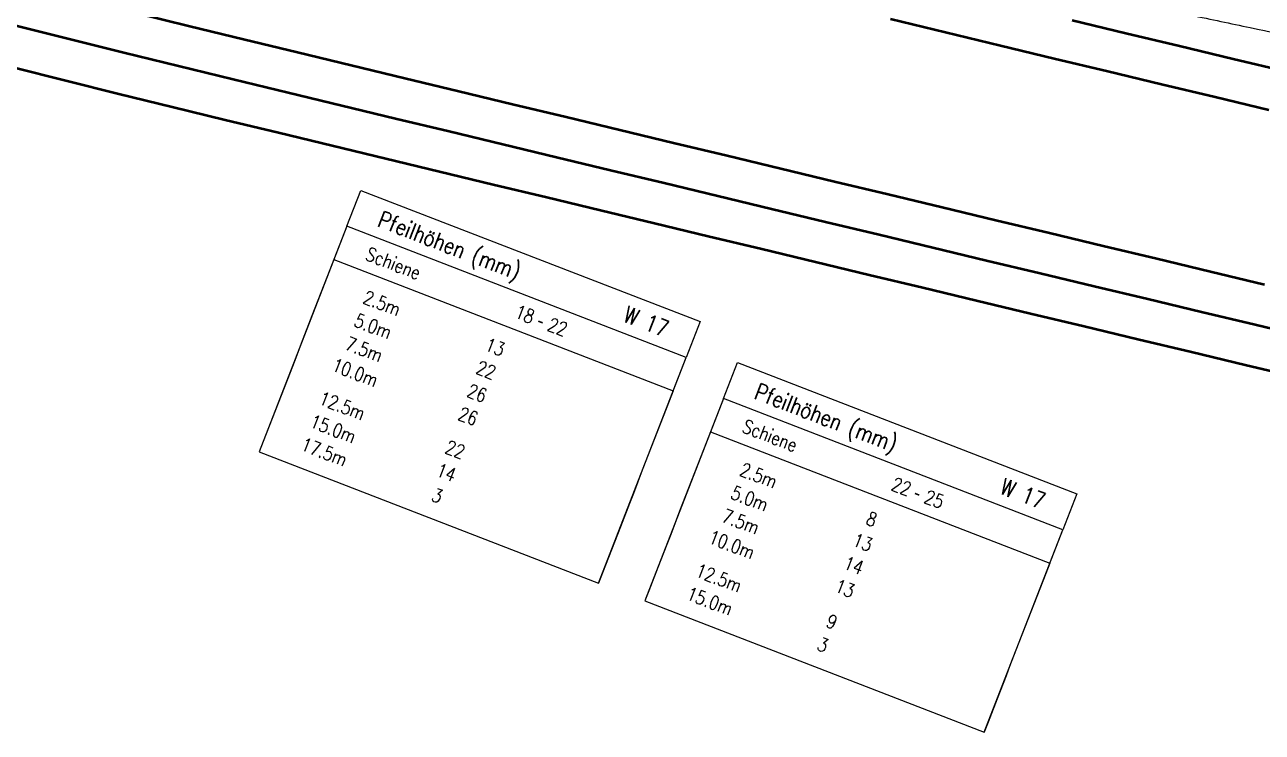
# Model space of a CAD drawing. Header units: millimetres. Extents: x 2688706 to 2690835, y 1254387 to 1255241.
# Drawn here: x 2689336.45 to 2689358.9, y 1254891.61 to 1254904.45 of the extents above; entities that cross this region are included whole.
import ezdxf
from ezdxf.enums import TextEntityAlignment as Align

# ---------------------------------------------------------------- set-up
doc = ezdxf.new("R2010")
doc.units = ezdxf.units.MM
doc.linetypes.add('STRICHPUNKT', pattern=[1, 0.5, -0.25, 0, -0.25])
for name, color, linetype in [('A-GL-0017-_____', 1, 'STRICHPUNKT'), ('BS-TR-B-Gleisstrang-LinieGeometrie', 7, 'Continuous'), ('BS-TR-N-Gleisstrang-LinieGeometrie', 7, 'Continuous'), ('D-TB-0017-_____', 7, 'Continuous'), ('T-MK-0017-_____', 1, 'Continuous')]:
    doc.layers.add(name, color=color, linetype=linetype)
doc.styles.add('R8', font='simplex.shx', dxfattribs={"width": 0.8})
doc.styles.get("Standard").update_dxf_attribs({"font": 'arial.ttf'})

# ---------------------------------------------------------------- blocks, each defined once
blk = doc.blocks.new('WeiVlpPfHoeTitel')
blk.add_lwpolyline([(-4.28612223837832e-17, -0.7), (0, 0), (6.6, 0), (6.6, -0.7)])
at = {"style": 'R8', "width": 0.8}
blk.add_attdef('ATTR1', (0.5, -0.5), '', height=0.3, dxfattribs=at)
blk.add_attdef('ATTR2', text='', height=0.3, dxfattribs=at).set_placement((6.1, -0.5000000000000011), align=Align.RIGHT)
blk = doc.blocks.new('WeiVlpPfHoeSub')
blk.add_lwpolyline([(6.6, 1.110223024625157e-16), (-3.979970649922726e-17, 1.110223024625157e-16), (-3.979970649922726e-17, -0.6499999999999999), (6.6, -0.6499999999999999)], close=True)
blk.add_text('-', height=0.25).set_placement((3.903069799587524, -0.45), align=Align.CENTER)
at = {"style": 'R8', "width": 0.8}
blk.add_attdef('ATTR1', text='', height=0.25, dxfattribs=at).set_placement((1.1, -0.45), align=Align.CENTER)
blk.add_attdef('ATTR2', text='', height=0.25, dxfattribs=at).set_placement((3.759308788601682, -0.45), align=Align.RIGHT)
blk.add_attdef('ATTR3', (4.054418269572249, -0.45), '', height=0.25, dxfattribs=at)
blk = doc.blocks.new('WeiVlpAbstLeer')
for points in [[(0, 0), (0, -0.2)], [(6.6, 1.110223024625157e-16), (6.6, -0.1999999999999999)]]:
    blk.add_lwpolyline(points)
blk.add_attdef('ATTR1', text='', height=0.1).set_placement((1.1, -0.15), align=Align.CENTER)
blk = doc.blocks.new('WeiVlpAbstZeile')
for points in [[(0, 0), (0, -0.45)], [(6.6, 1.110223024625157e-16), (6.6, -0.4499999999999999)]]:
    blk.add_lwpolyline(points)
at = {"style": 'R8', "width": 0.8}
for tag, p in [('ATTR1', (1.1, -0.35)), ('ATTR2', (3.3, -0.35)), ('ATTR3', (5.5, -0.35))]:
    blk.add_attdef(tag, text='', height=0.25, dxfattribs=at).set_placement(p, align=Align.CENTER)
blk = doc.blocks.new('Weiche-17')
at = {"layer": 'A-GL-0017-_____', "flags": 128}
blk.add_lwpolyline([(475.39812, 22.55147, 0.0004452805455237393), (477.4771005943918, 22.85154517415369, 0.0004311446533847599), (479.5555520255479, 23.15526402969025, 0.0004170087615903658), (481.6334852828953, 23.46250814016927, 0.0004028728696962567), (483.7109119553459, 23.77315915688483, 0.0003887369781241495), (485.7878442110915, 24.08709880788378, 0.0003746010866462676), (487.8642947774185, 24.40420889681944, 0.0003604651954677763), (489.9402769205422, 24.72437130164708, 0.000346329304144427), (492.0158044254583, 25.0474679731669, 0.0003321934130978907), (494.0908915758151, 25.37338093341981, 0.0003180575223168365), (496.1655531338057, 25.70199227392568, 0.0003039216313571017), (498.2398043200633, 26.0331841538751, 0.0002897857408567291), (500.3136607936083, 26.36683879799728, 0.0002756498503714833), (502.3871386317753, 26.70283849451734, 0.0002615139598900753), (504.4602543101777, 27.04106559287578, 0.0002473780694012016), (506.5330246826847, 27.38140250136327, 0.0002332421795430468), (508.6054669614134, 27.72373168464735, 0.0002191062894383296), (510.6775986967368, 28.06793566119826, 0.0002049703990757556), (512.7494377573062, 28.41389700061882, 0.0001908345093100122), (514.8210023100872, 28.7614983208845, 0.0001766986192637953), (516.8923108004108, 29.11062228549875, 0.0001625627293588324), (518.9633819320339, 29.46115160056984, 0.0001484268395837956), (521.0342346472154, 29.81296901181445, 0.0001342909503602223), (523.1048881068024, 30.16595730149421, 0.0001201550603784216), (525.175361670315, 30.5199992852883, 0.0001060191704923567), (527.2456748760712, 30.8749778091149, 9.188328155703875e-05), (529.3158474212829, 31.23077574589596, 7.774739182920805e-05), (531.3858991421828, 31.58727599228089, 6.361150216352739e-05), (533.4558499941514, 31.94436146532986, 4.947561254868681e-05), (535.5257200318508, 32.30191509916348, 3.533972297339609e-05), (537.5955293893616, 32.65981984158449, 2.120383169441323e-05), (539.6652982603255, 33.01795865067623, 7.067940432379707e-06), (541.73506, 33.37619), (576.2267308229154, 39.34672553160775)], format="xyb", dxfattribs=at)
at = {"layer": 'D-TB-0017-_____', "flags": 128}
for points in [[(491.4047042912025, 12.15317446132634), (491.4047042912025, 7.753174461326348), (498.0047042912025, 7.753174461326348), (498.0047042912025, 12.15317446132634)], [(498.9047042912025, 11.70317446132634), (498.9047042912025, 7.753174461326346), (505.5047042912025, 7.753174461326346), (505.5047042912025, 11.70317446132634)]]:
    blk.add_lwpolyline(points, close=True, dxfattribs=at)
at = {"layer": 'T-MK-0017-_____', "flags": 128}
blk.add_lwpolyline([(500.7306812412565, 20.69434776639991, 6.774610379362754e-05), (501.2169886372347, 20.77280942315724, 0.0002756498503715644), (503.2966338983272, 21.10980852858984, 0.0001255455826870904), (504.2947318851575, 21.27236875313702, 0.0001359683725624835), (505.3755996995796, 21.44899006962464, 0.0002473780694012182), (507.4539030503353, 21.79023546114377, 0.0002332421795428845), (509.5315613113769, 22.13342622835853, 0.0002191062894382827), (511.608592174652, 22.47844400419308, 0.0001055901464401979), (512.6782926115467, 22.65684696654704, 0.0001055901464401979)], format="xyb", dxfattribs=at)
at = {"layer": 'D-TB-0017-_____'}
for name, p, values in [('WeiVlpPfHoeTitel', (491.4047042912025, 12.85317446132634), {'ATTR1': 'Pfeilhöhen (mm)', 'ATTR2': 'W 17'}), ('WeiVlpPfHoeTitel', (498.9047042912025, 12.40317446132634), {'ATTR1': 'Pfeilhöhen (mm)', 'ATTR2': 'W 17'}), ('WeiVlpPfHoeSub', (491.4047042912025, 12.15317446132634), {'ATTR1': 'Schiene ', 'ATTR2': '18', 'ATTR3': '22'}), ('WeiVlpPfHoeSub', (498.9047042912025, 11.70317446132634), {'ATTR1': 'Schiene ', 'ATTR2': '22', 'ATTR3': '25'}), ('WeiVlpAbstZeile', (491.4047042912025, 11.30317446132634), {'ATTR1': '2.5m', 'ATTR2': '13'}), ('WeiVlpAbstZeile', (491.4047042912025, 10.85317446132634), {'ATTR1': '5.0m', 'ATTR2': '22'}), ('WeiVlpAbstZeile', (498.9047042912025, 10.85317446132634), {'ATTR1': '2.5m', 'ATTR2': '8'}), ('WeiVlpAbstZeile', (491.4047042912025, 10.40317446132634), {'ATTR1': '7.5m', 'ATTR2': '26'}), ('WeiVlpAbstZeile', (498.9047042912025, 10.40317446132634), {'ATTR1': '5.0m', 'ATTR2': '13'}), ('WeiVlpAbstZeile', (491.4047042912025, 9.953174461326345), {'ATTR1': '10.0m', 'ATTR2': '26'}), ('WeiVlpAbstZeile', (498.9047042912025, 9.953174461326343), {'ATTR1': '7.5m', 'ATTR2': '14'}), ('WeiVlpAbstZeile', (498.9047042912025, 9.503174461326344), {'ATTR1': '10.0m', 'ATTR2': '13'}), ('WeiVlpAbstZeile', (491.4047042912025, 9.303174461326346), {'ATTR1': '12.5m', 'ATTR2': '22'}), ('WeiVlpAbstZeile', (491.4047042912025, 8.853174461326347), {'ATTR1': '15.0m', 'ATTR2': '14'}), ('WeiVlpAbstZeile', (498.9047042912025, 8.853174461326345), {'ATTR1': '12.5m', 'ATTR2': '9'}), ('WeiVlpAbstZeile', (491.4047042912025, 8.403174461326348), {'ATTR1': '17.5m', 'ATTR2': '3'}), ('WeiVlpAbstZeile', (498.9047042912025, 8.403174461326346), {'ATTR1': '15.0m', 'ATTR2': '3'})]:
    blk.add_blockref(name, p, dxfattribs=at).add_auto_attribs(values)
for p in [(491.4047042912025, 11.50317446132634), (498.9047042912025, 11.05317446132634), (491.4047042912025, 9.503174461326346), (498.9047042912025, 9.053174461326345), (491.4047042912025, 7.953174461326348), (498.9047042912025, 7.953174461326346)]:
    blk.add_blockref('WeiVlpAbstLeer', p, dxfattribs=at)

msp = doc.modelspace()

# ---------------------------------------------------------------- linework, layer by layer
at = {"layer": 'BS-TR-B-Gleisstrang-LinieGeometrie', "lineweight": 50}
for points in [[(2689336.26874651, 1254904.44686855, 455.166985819132), (2689337.2598502, 1254904.19799037, 455.167367780898), (2689338.25146047, 1254903.95113827, 455.1675275666281), (2689339.24357318, 1254903.7063133, 455.167465176345), (2689340.23618417, 1254903.46351646, 455.1671806100401), (2689341.2292893, 1254903.22274877, 455.166673867671), (2689341.22929, 1254903.22275, 455.16667), (2689342.20361932, 1254902.98764826, 455.16595713247), (2689343.17797481, 1254902.75265497, 455.165030522072), (2689344.15235645, 1254902.51777014, 455.163890168679), (2689345.12676423, 1254902.28299377, 455.162536072136), (2689346.10119813, 1254902.04832585, 455.160968232258), (2689347.07565815, 1254901.81376641, 455.159186648831), (2689348.05014427, 1254901.57931543, 455.157191321612), (2689349.02465648, 1254901.34497292, 455.154982250329), (2689349.99919477, 1254901.11073889, 455.15255943468), (2689350.97375912, 1254900.87661333, 455.149922874335), (2689351.94834953, 1254900.64259625, 455.147072568935), (2689352.92296598, 1254900.40868765, 455.144008518089), (2689353.89760847, 1254900.17488754, 455.14073072138), (2689354.87227697, 1254899.94119591, 455.137239178362), (2689355.84697147, 1254899.70761278, 455.133533888558), (2689356.82169197, 1254899.47413814, 455.129614851461), (2689357.79643845, 1254899.24077199, 455.125482066538), (2689358.77121091, 1254899.00751435, 455.121135533224), (2689359.74600931, 1254898.77436521, 455.116575250927)], [(2689355.45139716, 1254904.53481316, 454.8), (2689356.42371056, 1254904.30115994, 454.8), (2689357.39607618, 1254904.06772414, 454.8), (2689358.36849106, 1254903.83449362, 454.8), (2689359.34095224, 1254903.60145624, 454.8)]]:
    msp.add_polyline3d(points, dxfattribs=at)
at = {"layer": 'BS-TR-N-Gleisstrang-LinieGeometrie', "color": 1, "lineweight": 50, "true_color": 0xff0000}
for points in [[(2689338.47012882, 1254904.66959818, 455.160072627363), (2689339.44715937, 1254904.42857259, 455.160625394033), (2689340.42467356, 1254904.18951606, 455.16088377622), (2689341.40266742, 1254903.95242956, 455.160847773989), (2689341.40266742, 1254903.95242956, 455.160847773989), (2689342.37647631, 1254903.71745336, 455.160519550265), (2689343.35031133, 1254903.4825855, 455.159899606216), (2689344.32417247, 1254903.24782599, 455.158987941685), (2689345.29805973, 1254903.01317483, 455.15778455644), (2689346.27197309, 1254902.77863202, 455.156289450174), (2689347.24591253, 1254902.54419757, 455.154502622508), (2689348.21987806, 1254902.30987148, 455.152458588642), (2689349.19386964, 1254902.07565375, 455.150204636906), (2689350.16788728, 1254901.84154438, 455.147741049508), (2689351.14193096, 1254901.60754338, 455.145067826123), (2689352.11600067, 1254901.37365076, 455.142184966402), (2689353.0900964, 1254901.1398665, 455.139092469965), (2689354.06421812, 1254900.90619062, 455.135790336406), (2689355.03836584, 1254900.67262312, 455.132278565291), (2689356.01253954, 1254900.43916401, 455.128557156158), (2689356.98673921, 1254900.20581328, 455.124626108519), (2689357.96096484, 1254899.97257093, 455.120485421858), (2689358.9352164, 1254899.73943698, 455.1161350956299)], [(2689352.15284253, 1254904.55749738, 454.813436466184), (2689353.15133955, 1254904.31675715, 454.812760502767), (2689354.14992074, 1254904.07636624, 454.81208453935), (2689354.14992074, 1254904.07636624, 454.81208453935), (2689355.12349411, 1254903.84226808, 454.811425546276), (2689356.09710948, 1254903.60834463, 454.810766553203), (2689357.07076681, 1254903.37459589, 454.810107560129), (2689358.04446607, 1254903.14102189, 454.809448567056), (2689359.01820723, 1254902.90762261, 454.808789573982)], [(2689336.23915845, 1254903.68092517, 455.176254120407), (2689337.20138893, 1254903.43958316, 455.175776659315), (2689338.16409591, 1254903.20014896, 455.175090429808), (2689339.12727562, 1254902.96262354, 455.174195431796), (2689340.09092425, 1254902.72700782, 455.173111113921), (2689341.05503804, 1254902.49330273, 455.172034964544), (2689341.05495095, 1254902.49332375, 455.172034964544), (2689342.02886596, 1254902.25832168, 455.171008684419), (2689343.00280711, 1254902.02342796, 455.170020303228), (2689343.97677439, 1254901.78864261, 455.168874993643), (2689344.95076778, 1254901.55396562, 455.1675173424491), (2689345.92478728, 1254901.31939699, 455.165947349465), (2689346.89883286, 1254901.08493673, 455.164165014479), (2689347.87290453, 1254900.85058484, 455.16217033725), (2689348.84700226, 1254900.61634132, 455.159963317509), (2689349.82112605, 1254900.38220618, 455.1575439549599), (2689350.79527588, 1254900.14817942, 455.154912249276), (2689351.76945175, 1254899.91426104, 455.152068200102), (2689352.74365363, 1254899.68045105, 455.149011807054), (2689353.71788152, 1254899.44674944, 455.145743069723), (2689354.6921354, 1254899.21315623, 455.142261987666), (2689355.66641526, 1254898.97967141, 455.138568560415), (2689356.6407211, 1254898.74629498, 455.134662787471), (2689357.6150529, 1254898.51302696, 455.130544668309), (2689358.58941064, 1254898.27986733, 455.126214202373), (2689359.56379431, 1254898.04681612, 455.1216713890799)]]:
    msp.add_polyline3d(points, dxfattribs=at)

# ---------------------------------------------------------------- block references
at = {"extrusion": (0.007932368216736263, 0.05957805116233021, 0.9981921324846099), "rotation": 166.3885862963343}
msp.add_blockref('Weiche-17', (-2499718.199598709, -1596043.225042499, 96552.05314291664), dxfattribs=at)

doc.saveas('drawing.dxf')
